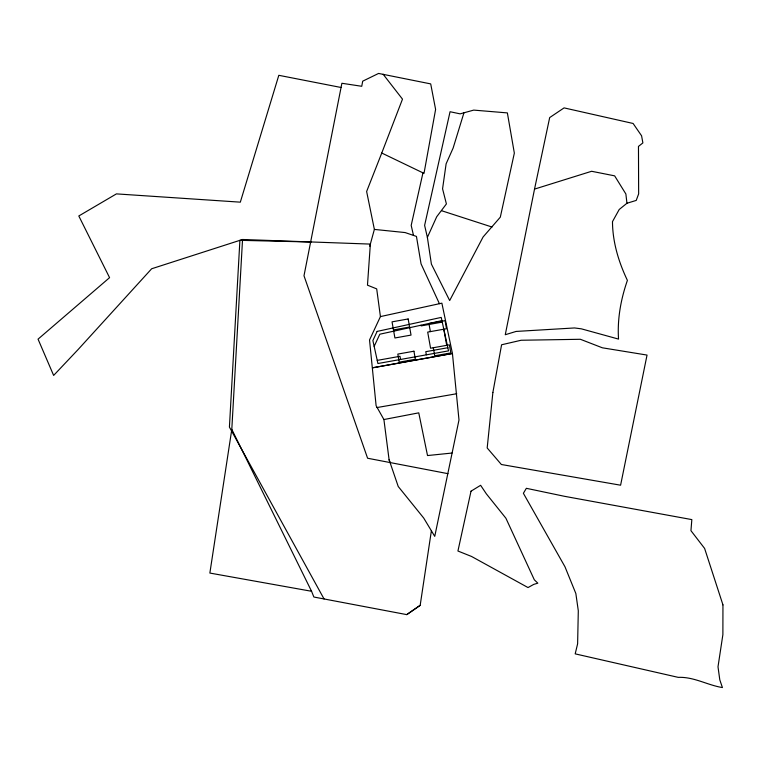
<?xml version="1.0" encoding="UTF-8"?>
<svg xmlns="http://www.w3.org/2000/svg" width="761" height="761" viewBox="0 0 761 761"><rect width="100%" height="100%" fill="white"/><g stroke="black" fill="none" stroke-linecap="round" stroke-linejoin="round"><path stroke-width="1.14" d="M431.382 530.788L420.177 605.337L406.764 614.622L313.865 597.024L311.563 591.278L209.865 573.062L231.801 429.366L242.54 239.487L370.35 244.091L367.477 285.166L376.695 288.885L380.424 316.595L369.532 339.967L376.105 405.67L383.905 419.539L389.09 459.701L398.222 486.488L423.715 518.051L434.75 536.381L458.988 419.967L452.434 353.485L441.875 303.163L380.424 316.595M534.526 189.109L505.266 334.735L516.082 331.435L574.545 327.953L581.366 328.838L618.531 339.092C617.228 319.011 620.843 299.273 627.397 280.371C618.645 261.993 612.605 242.122 612.481 221.632L619.216 209.484L626.95 203.254L636.225 200.419L638.65 193.893L638.469 146.407L642.883 142.916L641.58 135.791L633.104 123.472L564.091 107.891L549.68 117.575L534.526 189.109L591.611 171.282L614.641 175.848L625.875 193.988L626.95 203.254M447.972 473.675L367.592 458.236L303.991 275.767L341.889 83.272L361.751 86.288L362.693 81.18L378.588 73.437L430.707 83.9L435.606 109.413L424.01 173.365L381.756 153.028L402.493 99.139L383.125 74.236M422.964 172.861L411.187 225.408L413.489 235.406M369.76 246.222L374.374 229.413L366.631 191.496L381.756 153.028M463.925 112.847L453.137 148.043L446.117 163.805L442.569 188.823L446.403 203.938L436.728 216.714L427.378 237.375L431.401 264.124L449.675 300.547L483.092 236.975L500.319 217.151L514.341 153.113L507.368 112.904L473.723 110.107L460.12 113.855L450.055 111.734L424.619 225.37L427.378 237.375M374.165 346.369L379.825 334.212L441.932 320.638M406.745 614.622L420.177 605.337M242.54 239.487L151.648 268.766L78.05 349.603L53.641 375.43L38.05 339.149L109.574 277.651L78.802 215.981L116.433 193.884L240.324 202.16L278.811 75.31L341.071 87.486M383.905 419.539L418.759 412.843L427.52 455.554L452.005 453.042M393.475 329.922L409.589 327.03M442.255 322.103L421.156 325.889L421.042 325.204M377.228 360.391L399.991 356.3L400.562 359.458M447.849 347.72L425.789 351.677L426.35 354.835M456.743 393.732L376.933 407.563M311.087 242.017L239.905 240.324L229.422 427.073L324.043 598.955M374.374 229.413L405.109 232.562L416.448 236.424L421.052 263.858L439.411 303.696M441.703 210.749L492.015 227.035M231.801 429.366L311.563 591.278M389.09 459.701L390.06 462.555M443.806 329.209L446.697 345.332M430.384 331.615L428.938 323.558L445.061 320.666L446.507 328.733L427.692 332.1L430.574 348.224L449.39 344.847L450.835 352.914L434.721 355.796L433.275 347.739M722.95 604.89L722.883 634.636L718.004 666.798L719.801 679.868L722.427 687.563C707.388 685.128 693.918 676.71 678.213 677.357L575.192 653.861L577.618 643.806L578.303 610.788L575.849 593.523L564.976 566.764L523.378 493.299L526.355 488.315L564.443 496.296L691.835 519.601L690.95 530.674L704.61 548.424L722.95 604.89M492.881 392.448L487.183 447.963L501.366 464.505L620.596 485.204L647.04 355.073L602.37 347.806L580.386 339.282L521.142 340.253L501.594 344.771L492.881 392.448M471.021 491.178L457.932 551.012L471.563 556.472L528.02 587.559L533.765 584.381L537.827 583.173L534.317 579.796L505.903 518.222L486.346 493.841L480.619 485.299L471.021 491.178M377.133 331.416L372.88 340.528L377.913 363.52L448.533 350.859L441.228 317.413L377.133 331.416M452.434 353.485L372.471 367.82L452.434 353.485M408.153 318.964L392.029 321.855L394.921 337.979L411.035 335.087L408.153 318.964M413.927 351.211L397.813 354.093L399.249 362.16L415.373 359.268L413.927 351.211"/></g></svg>
